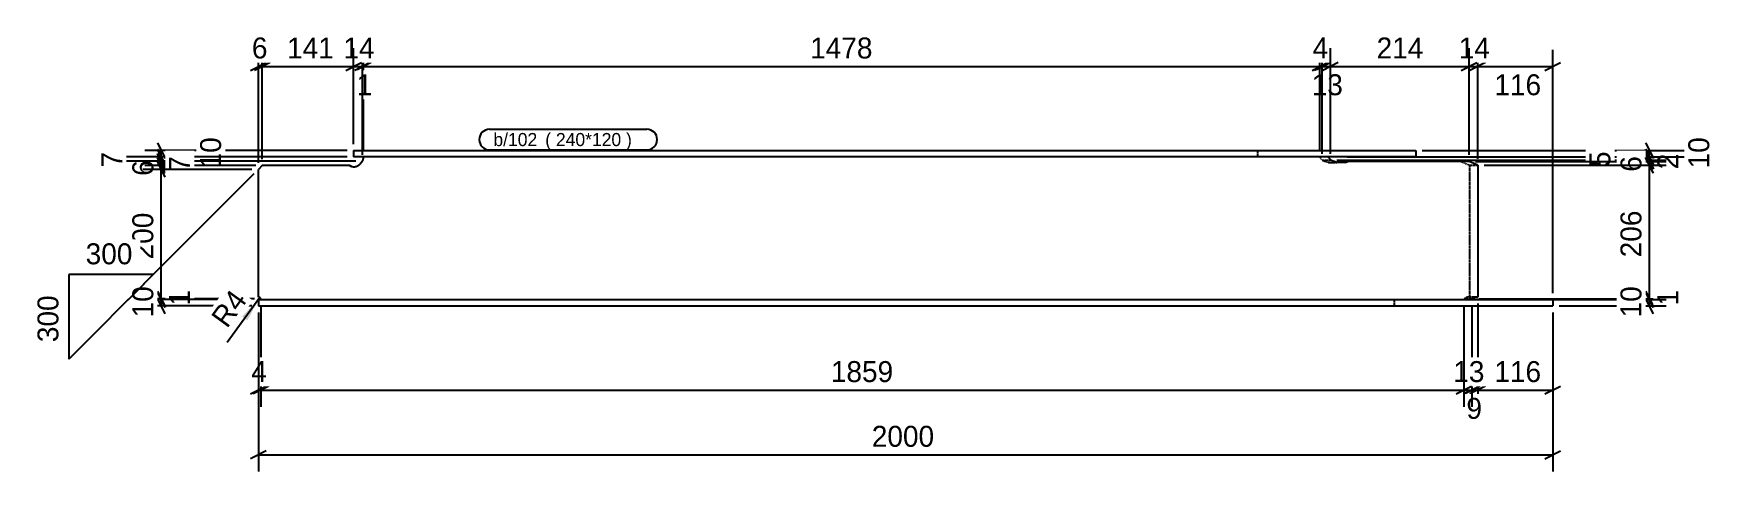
# Model space of a CAD drawing. Header units: millimetres. Extents: x 32 to 9996, y 32 to 708.
# Drawn here: x 7400 to 9996, y 32 to 708 of the extents above.
import ezdxf

# ---------------------------------------------------------------- set-up
doc = ezdxf.new("R2010")
doc.units = ezdxf.units.MM
doc.linetypes.add('DXK_LINE_DOT4', pattern=[0.9408, 0.4704, -0.4704])
doc.styles.add('Comic Sans MS', font='COMIC.TTF', dxfattribs={"height": 0.2})

msp = doc.modelspace()

# ---------------------------------------------------------------- hatches: boundary and pattern name
at = {"linetype": 'Continuous'}
msp.add_hatch(color=8, dxfattribs=at).paths.add_polyline_path([(7721.7, 271.1), (7749.2, 300.6), (7729.8, 265.3)])

# ---------------------------------------------------------------- linework, layer by layer
at = {"color": 8, "linetype": 'Continuous'}
for p, q in [((7746.9, 508.6), (7746.9, 686)), ((7752.9, 514.6), (7752.9, 686)), ((7752.9, 514.6), (7752.9, 686)), ((7907.8, 521.2), (7907.8, 683.2)), ((7909.3, 527.8), (7909.3, 686)), ((7909.3, 527.8), (7909.3, 683.2)), ((9387.4, 527.8), (9387.4, 686)), ((9391.2, 522.7), (9391.2, 683.2)), ((9403.9, 522.7), (9403.9, 683.2)), ((9618, 521), (9618, 686)), ((9631.5, 515), (9631.5, 686)), ((9631.5, 515), (9631.5, 683.2)), ((9747.4, 307.4), (9747.4, 683.2)), ((7734.9, 651.6), (7758.9, 663.6)), ((7764.9, 663.6), (7740.9, 651.6)), ((7764.9, 663.6), (7740.9, 651.6)), ((7746.9, 657.6), (7752.9, 657.6)), ((7895.8, 651.6), (7919.8, 663.6)), ((7921.3, 663.6), (7897.3, 651.6)), ((7921.3, 663.6), (7897.3, 651.6)), ((7907.8, 657.6), (7909.3, 657.6)), ((7909.3, 657.6), (9387.4, 657.6)), ((9375.4, 651.6), (9399.4, 663.6)), ((9379.2, 651.6), (9403.2, 663.6)), ((9391.2, 657.6), (9403.9, 657.6)), ((9415.9, 663.6), (9391.9, 651.6)), ((9606, 651.6), (9630, 663.6)), ((9618, 657.6), (9631.5, 657.6)), ((9643.5, 663.6), (9619.5, 651.6)), ((9631.5, 657.6), (9747.4, 657.6)), ((9735.4, 651.6), (9759.4, 663.6)), ((9890.9, 524.7), (9902.9, 500.7)), ((9902.9, 499), (9890.9, 523)), ((7742.9, 504.6), (7568.5, 504.6)), ((7736.9, 498.6), (7568.5, 498.6)), ((7590.9, 516.6), (7602.9, 492.6)), ((7602.9, 486.6), (7590.9, 510.6)), ((7596.9, 498.6), (7596.9, 504.6)), ((9413.9, 512.7), (9925.3, 512.7)), ((9628, 511), (9925.3, 511)), ((9896.9, 511), (9896.9, 512.7)), ((7453.9, 336), (7453.9, 205.6)), ((7584.3, 336), (7453.9, 336)), ((7740.7, 298.6), (7568.5, 298.6)), ((7740.7, 298.6), (7571.3, 298.6)), ((7736.9, 297.4), (7571.3, 297.4)), ((7590.9, 310.6), (7602.9, 286.6)), ((7590.9, 310.6), (7602.9, 286.6)), ((7602.9, 285.4), (7590.9, 309.4)), ((7596.9, 297.4), (7596.9, 298.6)), ((7749.2, 300.6), (7698.8, 231.2)), ((7750.9, 287.4), (7750.9, 132)), ((7750.9, 287.4), (7750.9, 132)), ((9622.6, 287.4), (9622.6, 129.2)), ((9631.5, 291.3), (9631.5, 132)), ((9631.5, 291.3), (9631.5, 129.2)), ((9633.1, 298.6), (9922.5, 298.6)), ((9633.1, 298.6), (9925.3, 298.6)), ((9641.5, 297.4), (9925.3, 297.4)), ((9890.9, 310.6), (9902.9, 286.6)), ((9890.9, 310.6), (9902.9, 286.6)), ((9902.9, 285.4), (9890.9, 309.4)), ((9896.9, 297.4), (9896.9, 298.6)), ((7746.9, 277.6), (7746.9, 132)), ((9747.4, 277.6), (9747.4, 132)), ((9747.4, 277.6), (9747.4, 32)), ((7734.9, 151.6), (7758.9, 163.6)), ((7762.9, 163.6), (7738.9, 151.6)), ((7762.9, 163.6), (7738.9, 151.6)), ((7746.9, 157.6), (7750.9, 157.6)), ((9610.6, 151.6), (9634.6, 163.6)), ((9643.5, 163.6), (9619.5, 151.6)), ((9622.6, 157.6), (9631.5, 157.6)), ((9631.5, 157.6), (9747.4, 157.6)), ((9735.4, 151.6), (9759.4, 163.6)), ((7758.9, 63.6), (7734.9, 51.6)), ((7746.9, 57.6), (9747.4, 57.6)), ((9735.4, 51.6), (9759.4, 63.6))]:
    msp.add_line(p, q, dxfattribs=at)
at = {"color": 7, "linetype": 'Continuous'}
for p, q in [((7894.2, 527.6), (9535.7, 527.6)), ((7894.2, 527.6), (7894.2, 517.8)), ((9535.7, 527.6), (9535.7, 517.8)), ((7752.9, 504.6), (7746.9, 498.6)), ((7746.9, 301.3), (7746.9, 498.6)), ((7887.6, 504.6), (7752.9, 504.6)), ((7890.8, 503.1), (7887.6, 504.6)), ((9535.7, 517.8), (7894.2, 517.8)), ((7907.8, 511.2), (7903.6, 506)), ((7909.3, 517.8), (7907.8, 511.2)), ((9403.9, 512.7), (9400.1, 517.8)), ((9413.7, 509.5), (9403.9, 512.7)), ((9413.5, 509.6), (9418.1, 511)), ((9426, 509.5), (9413.7, 509.5)), ((9618, 511), (9418.1, 511)), ((9426, 509.5), (9430.7, 511)), ((9631.5, 505), (9618, 511)), ((9631.5, 505), (9631.5, 301.3)), ((7746.9, 301.3), (7748.1, 301.1)), ((7746.9, 297.4), (9747.4, 297.4)), ((7746.9, 297.4), (7746.9, 287.6)), ((7746.9, 287.6), (9747.4, 287.6)), ((7748.1, 301.1), (7749.2, 300.6)), ((7750.1, 299.7), (7749.2, 300.6)), ((7750.7, 298.6), (7750.1, 299.7)), ((7750.9, 297.4), (7750.7, 298.6)), ((9622.6, 297.4), (9623.1, 298.6)), ((9623.1, 298.6), (9624.3, 299.7)), ((9624.3, 299.7), (9626.3, 300.6)), ((9626.3, 300.6), (9628.8, 301.1)), ((9628.8, 301.1), (9631.5, 301.3)), ((9747.4, 297.4), (9747.4, 287.6))]:
    msp.add_line(p, q, dxfattribs=at)
at = {"color": 7, "linetype": 'DXK_LINE_DOT4'}
for p, q in [((9291.4, 517.8), (9291.4, 527.6)), ((7887.6, 504.6), (7890.8, 503.1)), ((7903.6, 506), (7907.8, 511.2)), ((9391.2, 512.7), (9387.4, 517.8)), ((9391.2, 512.7), (9403.9, 512.7)), ((9391.2, 512.7), (9401.1, 509.5)), ((9401.1, 509.5), (9413.3, 509.5)), ((9413.3, 509.5), (9413.5, 509.6)), ((9413.3, 509.5), (9413.7, 509.5)), ((9605.3, 511), (9618.9, 505)), ((9618.9, 505), (9618.9, 301.3)), ((9618.9, 505), (9631.5, 505)), ((9503, 287.6), (9503, 297.4)), ((9610, 297.4), (9610.4, 298.6)), ((9611.7, 299.7), (9610.4, 298.6)), ((9610.4, 298.6), (9623.1, 298.6)), ((9613.7, 300.6), (9611.7, 299.7)), ((9616.1, 301.1), (9613.7, 300.6)), ((9618.9, 301.3), (9616.1, 301.1)), ((9631.5, 301.3), (9618.9, 301.3))]:
    msp.add_line(p, q, dxfattribs=at)
at = {"color": 7, "linetype": 'Continuous'}
msp.add_arc((7894.2, 517.8), 15.1, 257.1429, 308.5714, dxfattribs=at)
at = {"color": 7, "linetype": 'DXK_LINE_DOT4'}
msp.add_arc((7894.2, 517.8), 15.1, 257.1429, 308.5714, dxfattribs=at)
at = {"color": 8, "linetype": 'Continuous'}
msp.add_arc((7746.9, 297.4), 3.92, 36, 72, dxfattribs=at)

# ---------------------------------------------------------------- next in the draw order: wipeouts: each hides what was drawn before it
at = {"color": 0}
for points in [[(8703.5, 663.6), (8703.5, 708.4), (8593.3, 708.4), (8593.3, 663.6)], [(7924.6, 606.8), (7924.6, 651.6), (7892.5, 651.6), (7892.5, 606.8)], [(9426.6, 606.8), (9426.6, 651.6), (9368.5, 651.6), (9368.5, 606.8)], [(9728.1, 606.8), (9728.1, 651.6), (9650.8, 651.6), (9650.8, 606.8)], [(8184.3, 534.6), (8184.3, 554.6), (8110.2, 554.6), (8110.2, 534.6)], [(7590.9, 521.1), (7546.1, 521.1), (7546.1, 482.2), (7590.9, 482.2)], [(9947.7, 531.3), (9902.9, 531.3), (9902.9, 492.4), (9947.7, 492.4)], [(9728.1, 163.6), (9728.1, 208.4), (9650.8, 208.4), (9650.8, 163.6)], [(8805.7, 63.6), (8805.7, 108.4), (8688.6, 108.4), (8688.6, 63.6)]]:
    msp.add_wipeout(points, dxfattribs=at)

# ---------------------------------------------------------------- next in the draw order: linework, layer by layer
at = {"color": 8, "linetype": 'Continuous'}
for p, q in [((7894.2, 537.6), (7894.2, 686)), ((7907.8, 521.2), (7907.8, 686)), ((9387.4, 527.8), (9387.4, 686)), ((9391.2, 522.7), (9391.2, 686)), ((7882.2, 651.6), (7906.2, 663.6)), ((7894.2, 657.6), (7907.8, 657.6)), ((7919.8, 663.6), (7895.8, 651.6)), ((9375.4, 651.6), (9399.4, 663.6)), ((9403.2, 663.6), (9379.2, 651.6)), ((9387.4, 657.6), (9391.2, 657.6)), ((9643.5, 663.6), (9619.5, 651.6)), ((7884.2, 527.6), (7571.3, 527.6)), ((7590.9, 539.6), (7602.9, 515.6)), ((7602.9, 505.8), (7590.9, 529.8)), ((7590.9, 529.8), (7602.9, 505.8)), ((7602.9, 499.2), (7590.9, 523.2)), ((7590.9, 523.2), (7602.9, 499.2)), ((7596.9, 517.8), (7596.9, 527.6)), ((9545.7, 527.6), (9973.3, 527.6)), ((9890.9, 539.6), (9902.9, 515.6)), ((9902.9, 505.8), (9890.9, 529.8)), ((9890.9, 529.8), (9902.9, 505.8)), ((9902.9, 500.7), (9890.9, 524.7)), ((9890.9, 523), (9902.9, 499)), ((9896.9, 517.8), (9896.9, 527.6)), ((7884.2, 517.8), (7571.3, 517.8)), ((7602.9, 492.6), (7590.9, 516.6)), ((7596.9, 511.2), (7596.9, 517.8)), ((7596.9, 504.6), (7596.9, 511.2)), ((9413.9, 512.7), (9922.5, 512.7)), ((9429.9, 517.8), (9973.3, 517.8)), ((9429.9, 517.8), (9922.5, 517.8)), ((9902.9, 493), (9890.9, 517)), ((9896.9, 512.7), (9896.9, 517.8)), ((9896.9, 505), (9896.9, 511)), ((9643.5, 163.6), (9619.5, 151.6))]:
    msp.add_line(p, q, dxfattribs=at)

# ---------------------------------------------------------------- next in the draw order: texts
at = {"color": 3, "style": 'Comic Sans MS'}
for s, height, p in [('1478', 32.38, (8599.7, 670)), ('1', 32.4, (7898.9, 613.2)), ('13', 32.38, (9374.9, 613.2)), ('116', 32.38, (9657.2, 613.2)), ('116', 32.38, (9657.2, 170)), ('2000', 32.38, (8695, 70))]:
    msp.add_text(s, height=height, dxfattribs=at).set_placement(p)
for s, p in [('2', (9941.3, 498.8)), ('6', (7584.5, 488.6))]:
    msp.add_text(s, height=32.4, rotation=90.0002, dxfattribs=at).set_placement(p)

# ---------------------------------------------------------------- next in the draw order: wipeouts: each hides what was drawn before it
at = {"color": 0}
msp.add_wipeout([(8184.3, 534.6), (8184.3, 554.6), (8110.2, 554.6), (8110.2, 534.6)], dxfattribs=at)

# ---------------------------------------------------------------- next in the draw order: linework, layer by layer
at = {"color": 7, "linetype": 'Continuous'}
msp.add_arc((8104.2, 544.6), 16, 90, 270, dxfattribs=at)

# ---------------------------------------------------------------- next in the draw order: texts
at = {"color": 3, "style": 'Comic Sans MS'}
msp.add_text('b/102', height=20.23, dxfattribs=at).set_placement((8110.2, 534.6))

# ---------------------------------------------------------------- next in the draw order: wipeouts: each hides what was drawn before it
at = {"color": 0}
for points in [[(7930, 663.6), (7930, 708.4), (7872, 708.4), (7872, 663.6)], [(9408.8, 663.6), (9408.8, 708.4), (9369.9, 708.4), (9369.9, 663.6)], [(9653.8, 663.6), (9653.8, 708.4), (9595.7, 708.4), (9595.7, 663.6)], [(7695.7, 551.7), (7650.9, 551.7), (7650.9, 493.7), (7695.7, 493.7)], [(8341.3, 534.6), (8341.3, 554.6), (8190.3, 554.6), (8190.3, 534.6)], [(9995.7, 551.7), (9950.9, 551.7), (9950.9, 493.7), (9995.7, 493.7)], [(9842.9, 534.7), (9798.1, 534.7), (9798.1, 495.8), (9842.9, 495.8)], [(9646.5, 106.8), (9646.5, 151.6), (9607.6, 151.6), (9607.6, 106.8)]]:
    msp.add_wipeout(points, dxfattribs=at)

# ---------------------------------------------------------------- next in the draw order: linework, layer by layer
at = {"color": 8, "linetype": 'Continuous'}
for p, q in [((7894.2, 537.6), (7894.2, 686)), ((9403.9, 522.7), (9403.9, 686)), ((9618, 521), (9618, 686)), ((7752.9, 657.6), (7894.2, 657.6)), ((7882.2, 651.6), (7906.2, 663.6)), ((9415.9, 663.6), (9391.9, 651.6)), ((9403.9, 657.6), (9618, 657.6)), ((9606, 651.6), (9630, 663.6)), ((7884.2, 517.8), (7520.5, 517.8)), ((7897.8, 511.2), (7520.5, 511.2)), ((7897.8, 511.2), (7571.3, 511.2)), ((7742.9, 504.6), (7571.3, 504.6)), ((9628, 511), (9922.5, 511)), ((9641.5, 505), (9922.5, 505)), ((9610, 287.4), (9610, 132)), ((9622.6, 287.4), (9622.6, 132)), ((9598, 151.6), (9622, 163.6)), ((9610, 157.6), (9622.6, 157.6)), ((9634.6, 163.6), (9610.6, 151.6))]:
    msp.add_line(p, q, dxfattribs=at)

# ---------------------------------------------------------------- next in the draw order: texts
at = {"color": 3, "style": 'Comic Sans MS'}
for s, height, p in [('14', 32.38, (7878.4, 670)), ('4', 32.4, (9376.3, 670)), ('14', 32.38, (9602.1, 670)), ('9', 32.4, (9614, 113.2))]:
    msp.add_text(s, height=height, dxfattribs=at).set_placement(p)
for s, height, p in [('10', 32.38, (7689.3, 500.1)), ('10', 32.38, (9989.3, 500.1)), ('5', 32.4, (9836.5, 502.2))]:
    msp.add_text(s, height=height, rotation=90.0002, dxfattribs=at).set_placement(p)

# ---------------------------------------------------------------- next in the draw order: wipeouts: each hides what was drawn before it
at = {"color": 0}
msp.add_wipeout([(8341.3, 534.6), (8341.3, 554.6), (8190.3, 554.6), (8190.3, 534.6)], dxfattribs=at)

# ---------------------------------------------------------------- next in the draw order: linework, layer by layer
at = {"color": 7, "linetype": 'Continuous'}
for p, q in [((8104.2, 560.6), (8347.3, 560.6)), ((8104.2, 528.6), (8347.3, 528.6))]:
    msp.add_line(p, q, dxfattribs=at)
msp.add_arc((8347.3, 544.6), 16, 270, 90, dxfattribs=at)

# ---------------------------------------------------------------- next in the draw order: texts
at = {"color": 3, "style": 'Comic Sans MS'}
msp.add_text('(\xa0240*120\xa0) ', height=20.234, dxfattribs=at).set_placement((8190.3, 534.6))

# ---------------------------------------------------------------- next in the draw order: wipeouts: each hides what was drawn before it
at = {"color": 0}
for points in [[(7769.4, 663.6), (7769.4, 708.4), (7730.5, 708.4), (7730.5, 663.6)], [(7862.2, 663.6), (7862.2, 708.4), (7784.9, 708.4), (7784.9, 663.6)], [(9553, 663.6), (9553, 708.4), (9468.8, 708.4), (9468.8, 663.6)], [(7542.9, 534), (7498.1, 534), (7498.1, 495.1), (7542.9, 495.1)], [(7647.7, 527.4), (7602.9, 527.4), (7602.9, 488.5), (7647.7, 488.5)], [(9890.9, 527.5), (9846.1, 527.5), (9846.1, 488.6), (9890.9, 488.6)], [(9645.4, 163.6), (9645.4, 208.4), (9587.3, 208.4), (9587.3, 163.6)]]:
    msp.add_wipeout(points, dxfattribs=at)

# ---------------------------------------------------------------- next in the draw order: linework, layer by layer
at = {"color": 8, "linetype": 'Continuous'}
for p, q in [((7736.9, 498.6), (7568.5, 498.6)), ((7602.9, 486.6), (7590.9, 510.6)), ((7596.9, 298.6), (7596.9, 498.6)), ((9641.5, 505), (9922.5, 505)), ((9902.9, 493), (9890.9, 517)), ((9896.9, 298.6), (9896.9, 505)), ((9610, 287.4), (9610, 132)), ((7750.9, 157.6), (9610, 157.6)), ((9598, 151.6), (9622, 163.6))]:
    msp.add_line(p, q, dxfattribs=at)

# ---------------------------------------------------------------- next in the draw order: texts
at = {"color": 3, "style": 'Comic Sans MS'}
for s, height, p in [('6', 32.4, (7736.9, 670)), ('141', 32.38, (7791.3, 670)), ('214', 32.38, (9475.2, 670)), ('13', 32.38, (9593.7, 170))]:
    msp.add_text(s, height=height, dxfattribs=at).set_placement(p)
for s, p in [('7', (7536.5, 501.5)), ('7', (7641.3, 494.9)), ('6', (9884.5, 495))]:
    msp.add_text(s, height=32.4, rotation=90.0002, dxfattribs=at).set_placement(p)

# ---------------------------------------------------------------- next in the draw order: wipeouts: each hides what was drawn before it
at = {"color": 0}
for points in [[(7590.9, 444.1), (7546.1, 444.1), (7546.1, 353.1), (7590.9, 353.1)], [(9890.9, 447.3), (9846.1, 447.3), (9846.1, 356.3), (9890.9, 356.3)], [(7647.7, 314), (7602.9, 314), (7602.9, 282), (7647.7, 282)], [(9947.7, 314), (9902.9, 314), (9902.9, 282), (9947.7, 282)], [(7768.3, 163.6), (7768.3, 208.4), (7729.5, 208.4), (7729.5, 163.6)], [(8735.5, 163.6), (8735.5, 208.4), (8625.3, 208.4), (8625.3, 163.6)]]:
    msp.add_wipeout(points, dxfattribs=at)

# ---------------------------------------------------------------- next in the draw order: linework, layer by layer
at = {"color": 8, "linetype": 'Continuous'}
for p, q in [((7739.9, 491.6), (7584.3, 336)), ((7736.9, 297.4), (7568.5, 297.4)), ((7736.9, 287.6), (7568.5, 287.6)), ((7590.9, 309.4), (7602.9, 285.4)), ((7602.9, 275.6), (7590.9, 299.6)), ((7596.9, 287.6), (7596.9, 297.4)), ((9641.5, 297.4), (9922.5, 297.4)), ((9757.4, 287.6), (9922.5, 287.6)), ((9890.9, 309.4), (9902.9, 285.4)), ((9902.9, 275.6), (9890.9, 299.6)), ((9896.9, 287.6), (9896.9, 297.4)), ((7746.9, 277.6), (7746.9, 32))]:
    msp.add_line(p, q, dxfattribs=at)

# ---------------------------------------------------------------- next in the draw order: texts
at = {"color": 3, "style": 'Comic Sans MS'}
for s, height, p in [('200', 32.38, (7584.5, 359.5)), ('206', 32.38, (9884.5, 362.7)), ('1', 32.4, (7641.3, 288.4)), ('1', 32.4, (9941.3, 288.4))]:
    msp.add_text(s, height=height, rotation=90.0002, dxfattribs=at).set_placement(p)
for s, height, p in [('4', 32.4, (7735.9, 170)), ('1859', 32.38, (8631.7, 170))]:
    msp.add_text(s, height=height, dxfattribs=at).set_placement(p)

# ---------------------------------------------------------------- next in the draw order: wipeouts: each hides what was drawn before it
at = {"color": 0}
for points in [[(7590.9, 321.5), (7546.1, 321.5), (7546.1, 263.5), (7590.9, 263.5)], [(7738.5, 296), (7702.2, 322.3), (7663.6, 269.2), (7699.9, 242.8)], [(9890.9, 321.5), (9846.1, 321.5), (9846.1, 263.5), (9890.9, 263.5)]]:
    msp.add_wipeout(points, dxfattribs=at)

# ---------------------------------------------------------------- next in the draw order: linework, layer by layer
at = {"color": 8, "linetype": 'Continuous'}
msp.add_line((7584.3, 336), (7453.9, 205.6), dxfattribs=at)

# ---------------------------------------------------------------- next in the draw order: texts
at = {"color": 3, "style": 'Comic Sans MS'}
for s, rotation, p in [('10', 90.0002, (7584.5, 269.9)), ('10', 90.0002, (9884.5, 269.9)), ('R4', 54.0013, (7698.4, 251.8))]:
    msp.add_text(s, height=32.38, rotation=rotation, dxfattribs=at).set_placement(p)

# ---------------------------------------------------------------- next in the draw order: wipeouts: each hides what was drawn before it
at = {"color": 0}
for points in [[(7564.6, 345.6), (7564.6, 390.4), (7473.6, 390.4), (7473.6, 345.6)], [(7444.3, 316.3), (7399.5, 316.3), (7399.5, 225.3), (7444.3, 225.3)]]:
    msp.add_wipeout(points, dxfattribs=at)

# ---------------------------------------------------------------- next in the draw order: texts
at = {"color": 3, "style": 'Comic Sans MS'}
msp.add_text('300', height=32.38, dxfattribs=at).set_placement((7480, 352))
msp.add_text('300', height=32.38, rotation=90.0002, dxfattribs=at).set_placement((7437.9, 231.7))

doc.saveas('drawing.dxf')
